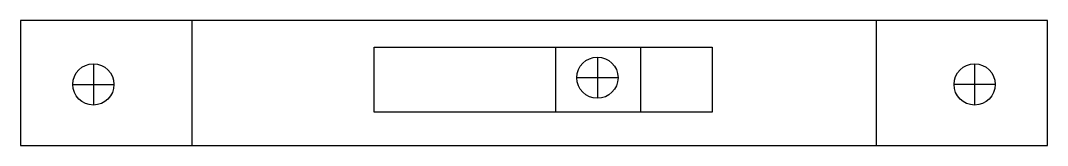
# Model space of a CAD drawing. Header units: millimetres. Extents: x 0 to 5.2, y -0.63 to 0.
import ezdxf

# ---------------------------------------------------------------- set-up
doc = ezdxf.new("R2010")
doc.units = ezdxf.units.MM

msp = doc.modelspace()

# ---------------------------------------------------------------- linework, layer by layer
at = {"color": 7}
for p, q in [((0.8682, 0), (0.8682, -0.632)), ((4.3318, 0), (4.3318, -0.632)), ((2.7095, -0.1341), (2.7095, -0.4628)), ((3.1393, -0.1341), (3.1393, -0.4628)), ((2.921, -0.1846), (2.921, -0.3935)), ((0.3688, -0.2188), (0.3688, -0.4276)), ((4.8312, -0.2188), (4.8312, -0.4276)), ((3.0254, -0.2891), (2.8166, -0.2891)), ((0.2644, -0.3232), (0.4732, -0.3232)), ((4.9356, -0.3232), (4.7268, -0.3232))]:
    msp.add_line(p, q, dxfattribs=at)
for points in [[(0, -0.632), (5.2, -0.632), (5.2, 0), (0, 0)], [(1.7908, -0.1341), (3.5027, -0.1341), (3.5027, -0.4628), (1.7908, -0.4628)]]:
    msp.add_lwpolyline(points, close=True, dxfattribs=at)
for centre in [(2.921, -0.2891), (0.3688, -0.3232), (4.8312, -0.3232)]:
    msp.add_circle(centre, 0.1044, dxfattribs=at)

doc.saveas('drawing.dxf')
